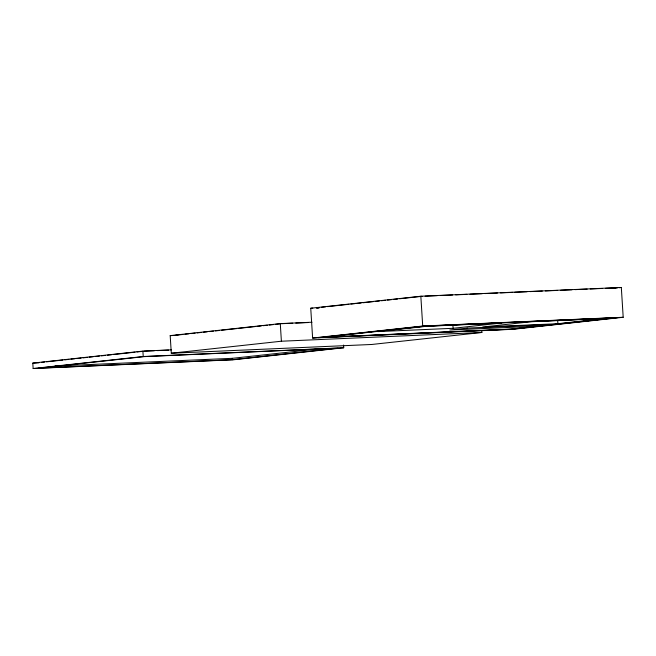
<?xml version="1.0" encoding="UTF-8"?>
<svg xmlns="http://www.w3.org/2000/svg" width="656" height="656" viewBox="0 0 656 656"><rect width="100%" height="100%" fill="white"/><g stroke="black" fill="none" stroke-linecap="round" stroke-linejoin="round"><path stroke-width="0.98" d="M310.739 308.238L420.832 296.233L621.322 287.476L623.2 317.274L513.107 329.287L312.617 338.037L310.739 308.238L312.789 308.148M319.406 307.516L316.356 307.853L319.415 307.713M321.44 307.295L325.507 306.852M327.541 306.631L348.877 304.302M350.911 304.081L354.978 303.638M357.012 303.416L361.071 302.974M363.104 302.752L373.272 301.645M375.298 301.424L379.365 300.973M381.398 300.751L385.466 300.309M387.499 300.087L391.558 299.644M393.592 299.423L397.659 298.98M399.693 298.759L422.046 296.323M481.758 330.509L481.881 332.469L371.788 344.474L171.298 353.231L170.191 335.626L280.284 323.613L311.994 322.227M182.926 334.453L175.808 335.232L177.85 335.142M184.959 334.232L189.018 333.789M191.052 333.568L195.119 333.125M197.153 332.904L201.212 332.461M203.245 332.239L207.312 331.797M209.346 331.575L213.413 331.132M215.439 330.911L219.506 330.468M221.539 330.247L236.783 328.582M238.817 328.361L255.077 326.59M257.111 326.368L261.17 325.917M263.204 325.696L267.271 325.253M269.304 325.032L273.372 324.589M275.397 324.367L279.464 323.925M611.638 288.304L615.705 287.861L605.513 288.312M613.245 288.353L617.288 287.918M619.305 287.697L621.322 287.476M343.555 345.048L343.728 347.762L233.634 359.767L33.144 368.524L32.8 363.104L142.893 351.099L171.536 349.845M41.467 362.383L44.518 362.055M46.551 361.833L62.812 360.054M64.837 359.832L68.905 359.39M70.938 359.168L75.005 358.725M77.039 358.504L81.098 358.061M83.132 357.84L87.199 357.397M89.232 357.176L93.3 356.733M95.325 356.511L99.392 356.069M101.426 355.847L105.493 355.404M107.527 355.183L111.586 354.74M113.619 354.519L134.964 352.19M136.997 351.969L141.056 351.518M171.298 353.231L281.391 341.218L481.881 332.469M33.144 368.524L143.229 356.52L343.728 347.762M312.617 338.037L422.71 326.032L623.2 317.274M453.099 328.303L501.537 323.023L426.351 326.303L377.913 331.583L453.099 328.303L452.919 325.401M54.981 366.073L232.331 358.324L320.743 348.68M557.903 323.728L606.341 318.439L531.155 321.727L482.718 327.008L557.903 323.728L557.723 320.825M232.421 359.677L338.102 348.147L144.451 356.61L38.761 368.139L232.421 359.677L232.331 358.324M425.104 296.184L437.339 295.651M440.397 295.52L452.624 294.987M455.682 294.856L466.892 294.364M469.95 294.232L482.185 293.691M485.243 293.56L497.469 293.027M500.528 292.896L512.762 292.363M514.796 292.273L527.03 291.74M530.089 291.6L542.323 291.067M545.374 290.936L557.608 290.403M560.667 290.264L571.876 289.78M574.935 289.64L587.169 289.107M590.228 288.976L602.454 288.443M316.881 307.967L318.923 307.885M281.498 323.703L292.707 323.211M295.766 323.08L308 322.547M170.191 335.626L177.35 335.306M144.107 351.19L154.299 350.747M157.358 350.607L168.567 350.124M32.8 363.104L38.934 362.842M420.832 296.233L422.71 326.032M280.284 323.613L281.391 341.218M142.893 351.099L143.229 356.52M423.924 326.122L318.234 337.651L511.893 329.189L617.583 317.66L423.924 326.122M425.137 326.212L323.851 337.258L510.68 329.099L611.958 318.053L425.137 326.212M467.17 328.107L449.786 330.009L532.664 326.385L550.048 324.49L467.17 328.107"/></g></svg>
